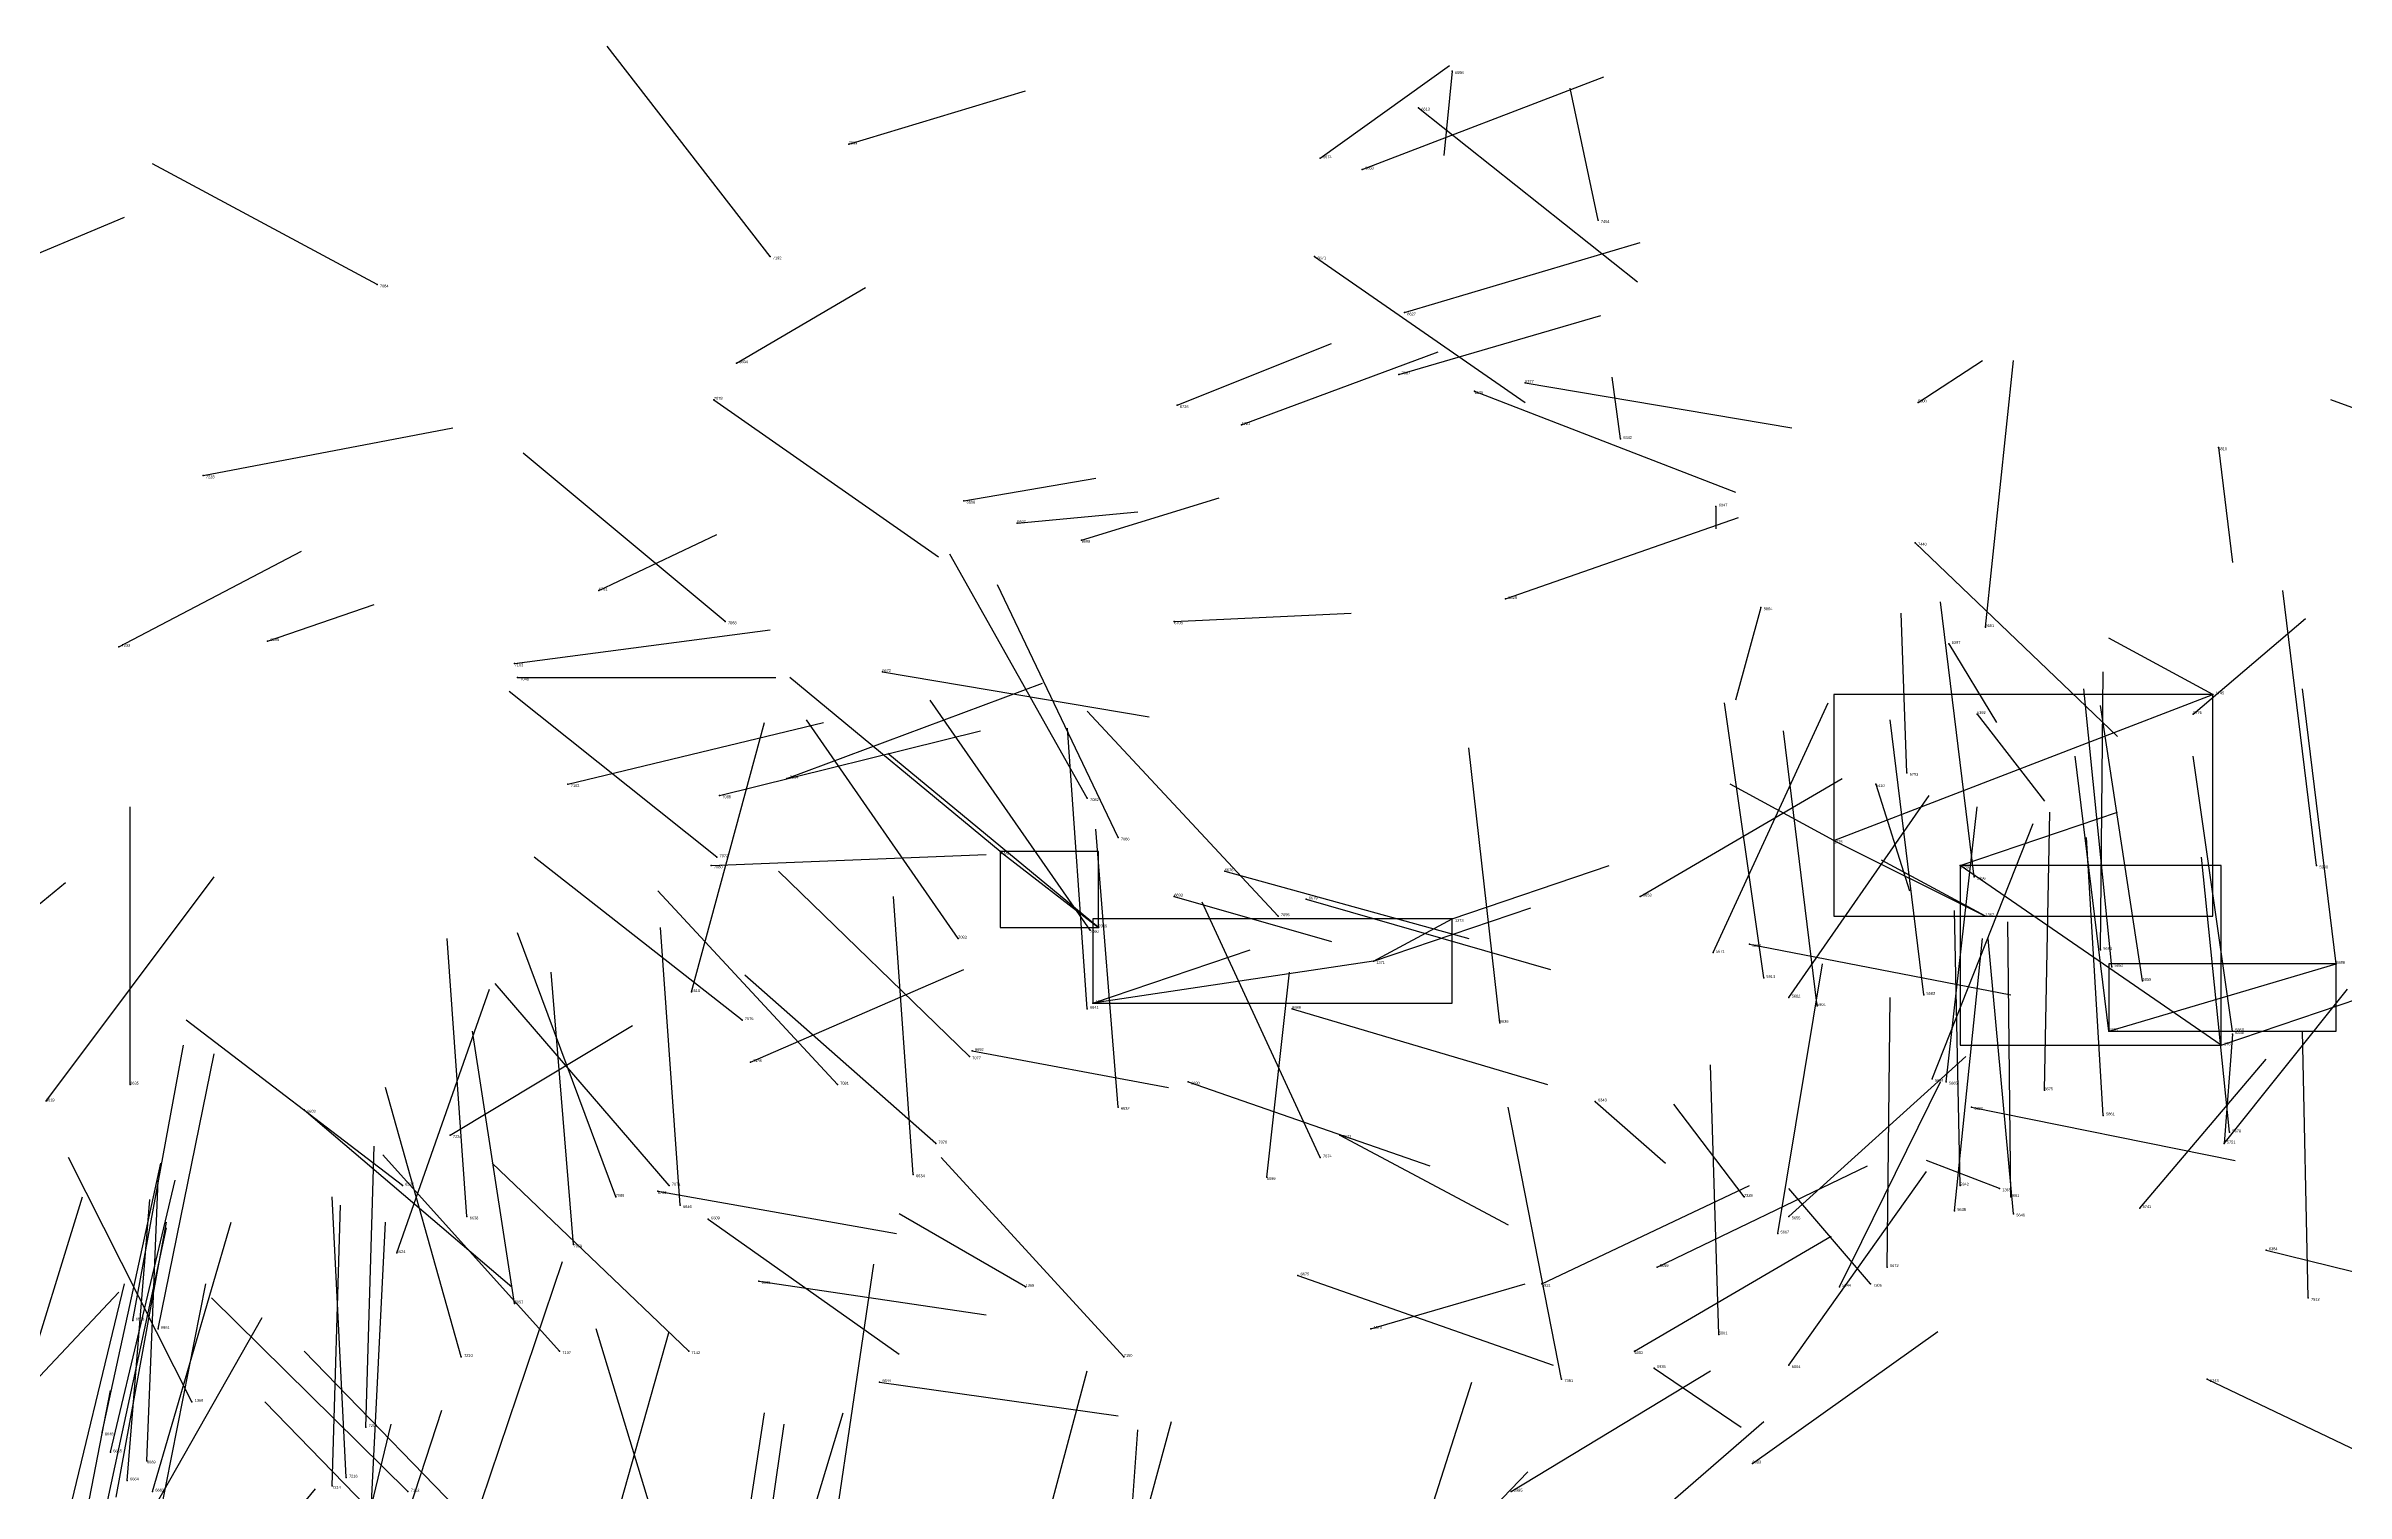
# Model space of a CAD drawing. Extents: x 59.1 to 70.8, y 600.3 to 605.1.
# Drawn here: x 64.454 to 65.273, y 603.936 to 604.452 of the extents above; entities that cross this region are included whole.
import ezdxf

# ---------------------------------------------------------------- set-up
doc = ezdxf.new("R2010")
doc.units = 0
for name, color, linetype in [('Clients', 3, 'CONTINUOUS'), ('Facilities', 3, 'CONTINUOUS'), ('Facilities_lines', 3, 'CONTINUOUS'), ('Min_max_boxes', 1, 'CONTINUOUS'), ('Normals', 1, 'CONTINUOUS'), ('Source_points', 5, 'CONTINUOUS'), ('Text', 3, 'CONTINUOUS')]:
    doc.layers.add(name, color=color, linetype=linetype)

msp = doc.modelspace()

# ---------------------------------------------------------------- linework, layer by layer
at = {"layer": 'Clients', "color": 5}
for p in [(65.226, 604.221, 448.03), (65.136, 604.16, 449.977), (64.955, 604.141, 450.039), (65.145, 604.142, 447.973), (64.829, 604.138, 459.716), (65.27, 604.125, 453.44), (64.827, 604.111, 450.103)]:
    msp.add_point(p, dxfattribs=at)
at = {"layer": 'Facilities', "color": 3}
for p in [(64.955, 604.443, 454.73), (64.943, 604.43, 455.981), (64.74, 604.417, 459.195), (64.908, 604.412, 456.953), (64.923, 604.408, 453.978), (65.007, 604.39, 460.545), (64.712, 604.377, 461.44), (64.906, 604.377, 456.049), (64.572, 604.367, 459.37), (64.938, 604.357, 453.999), (64.7, 604.339, 457.068), (64.936, 604.335, 459.454), (64.981, 604.332, 456.154), (64.692, 604.326, 459.388), (64.857, 604.324, 457.063), (64.963, 604.329, 456.062), (65.121, 604.325, 454.78), (64.88, 604.317, 457.033), (65.015, 604.312, 457.001), (65.228, 604.309, 454.587), (64.51, 604.299, 460.002), (64.781, 604.29, 457.058), (64.8, 604.282, 457.14), (65.049, 604.288, 457.194), (64.823, 604.276, 457.294), (65.12, 604.275, 461.57), (64.651, 604.258, 457.296), (64.974, 604.255, 453.984), (65.065, 604.252, 454.702), (64.533, 604.24, 457.141), (64.696, 604.247, 459.201), (64.856, 604.247, 457.014), (65.132, 604.239, 456.974), (65.145, 604.245, 453.966), (64.48, 604.238, 460.522), (64.621, 604.232, 459.919), (64.622, 604.227, 460.055), (64.752, 604.229, 456.443), (65.142, 604.214, 456.959), (65.219, 604.214, 454.764), (64.718, 604.191, 459.863), (65.117, 604.193, 454.762), (64.64, 604.189, 459.891), (64.694, 604.185, 459.876), (64.825, 604.184, 459.657), (65.106, 604.189, 457.022), (64.836, 604.17, 459.596), (65.091, 604.169, 448.004), (64.691, 604.16, 459.738), (64.693, 604.163, 459.155), (64.794, 604.165, 459.748), (64.874, 604.158, 456.943), (65.263, 604.16, 453.371), (64.856, 604.149, 457.19), (65.022, 604.149, 453.949), (65.141, 604.156, 453.453), (64.893, 604.142, 459.669), (64.903, 604.148, 456.908), (64.779, 604.134, 459.414), (64.826, 604.137, 459.659), (64.927, 604.126, 450.089), (65.048, 604.129, 453.803), (65.061, 604.132, 456.319), (65.186, 604.13, 453.684), (65.066, 604.12, 453.454), (65.19, 604.124, 453.612), (65.201, 604.119, 453.542), (64.684, 604.115, 455.21), (64.825, 604.109, 453.487), (64.898, 604.109, 456.881), (65.075, 604.113, 453.893), (65.085, 604.11, 453.41), (65.123, 604.114, 453.392), (64.702, 604.105, 459.27), (64.972, 604.104, 453.41), (65.189, 604.101, 453.412), (65.233, 604.101, 453.558), (65.233, 604.1, 457.064), (64.783, 604.092, 459.415), (64.784, 604.094, 457.218), (65.229, 604.096, 449.859), (64.705, 604.09, 460.455), (65.126, 604.084, 453.833), (64.484, 604.082, 453.525), (64.736, 604.082, 459.265), (64.861, 604.083, 456.905), (65.006, 604.076, 457.004), (65.131, 604.083, 453.763), (65.166, 604.08, 453.703), (64.546, 604.073, 454.933), (64.836, 604.074, 453.44), (65.14, 604.074, 456.364), (65.187, 604.071, 453.683), (64.598, 604.064, 460.535), (64.771, 604.061, 459.225), (64.915, 604.064, 457), (65.23, 604.061, 454.833), (65.232, 604.065, 453.621), (64.908, 604.056, 459.487), (64.581, 604.046, 454.962), (64.672, 604.044, 457.296), (64.676, 604.046, 459.278), (64.763, 604.05, 453.453), (64.889, 604.049, 454.999), (65.136, 604.046, 453.765), (65.15, 604.045, 447.911), (64.604, 604.035, 453.44), (64.657, 604.042, 459.043), (64.68, 604.039, 453.467), (65.059, 604.042, 462.447), (65.075, 604.035, 453.889), (65.134, 604.037, 453.812), (65.154, 604.042, 453.806), (65.155, 604.036, 453.658), (65.2, 604.038, 455.034), (64.69, 604.034, 454.465), (65.071, 604.029, 453.802), (64.579, 604.022, 455.223), (64.642, 604.025, 458.981), (65.245, 604.023, 456.304), (64.708, 604.012, 457.265), (64.803, 604.01, 447.92), (64.9, 604.014, 456.831), (64.987, 604.011, 454.044), (65.028, 604.017, 453.961), (65.093, 604.01, 453.914), (65.104, 604.011, 462.388), (65.11, 604.017, 453.822), (64.621, 604.004, 458.919), (65.26, 604.006, 459.359), (64.485, 603.998, 458.415), (64.494, 603.995, 458.341), (64.926, 603.995, 450.091), (64.602, 603.985, 458.857), (64.637, 603.987, 459.381), (64.683, 603.987, 459.449), (64.838, 603.985, 459.18), (65.02, 603.987, 453.982), (65.05, 603.993, 453.808), (64.994, 603.977, 459.491), (65.027, 603.981, 457.048), (65.075, 603.982, 453.881), (65.224, 603.977, 456.319), (64.506, 603.969, 447.921), (64.751, 603.976, 457.217), (64.474, 603.958, 457.927), (64.568, 603.96, 458.586), (64.477, 603.951, 458.149), (64.49, 603.948, 458.421), (65.062, 603.947, 453.982), (64.483, 603.941, 458.363), (64.492, 603.937, 458.293), (64.556, 603.939, 458.621), (64.561, 603.942, 458.677), (64.583, 603.937, 459.573), (64.976, 603.937, 454.131)]:
    msp.add_point(p, dxfattribs=at)
at = {"layer": 'Facilities_lines', "color": 3}
for p, q in [((65.091, 604.169, 448.004), (65.226, 604.221, 448.03)), ((65.091, 604.169, 448.004), (65.145, 604.142, 447.973)), ((64.794, 604.165, 459.748), (64.829, 604.138, 459.716)), ((65.229, 604.096, 449.859), (65.136, 604.16, 449.977)), ((64.927, 604.126, 450.089), (64.955, 604.141, 450.039)), ((64.927, 604.126, 450.089), (64.827, 604.111, 450.103)), ((65.189, 604.101, 453.412), (65.27, 604.125, 453.44))]:
    msp.add_line(p, q, dxfattribs=at)
at = {"layer": 'Min_max_boxes', "color": 1}
for p, q in [((65.226, 604.221, 447.973), (65.091, 604.221, 447.973)), ((65.091, 604.221, 447.973), (65.091, 604.142, 447.973)), ((65.226, 604.221, 448.03), (65.091, 604.221, 448.03)), ((65.091, 604.221, 448.03), (65.091, 604.142, 448.03)), ((65.091, 604.221, 447.973), (65.091, 604.221, 448.03)), ((65.226, 604.142, 447.973), (65.226, 604.221, 447.973)), ((65.226, 604.142, 448.03), (65.226, 604.221, 448.03)), ((65.226, 604.221, 447.973), (65.226, 604.221, 448.03)), ((64.829, 604.165, 459.716), (64.794, 604.165, 459.716)), ((64.794, 604.165, 459.716), (64.794, 604.138, 459.716)), ((64.829, 604.165, 459.748), (64.794, 604.165, 459.748)), ((64.794, 604.165, 459.748), (64.794, 604.138, 459.748)), ((64.794, 604.165, 459.716), (64.794, 604.165, 459.748)), ((64.829, 604.138, 459.716), (64.829, 604.165, 459.716)), ((64.829, 604.138, 459.748), (64.829, 604.165, 459.748)), ((64.829, 604.165, 459.716), (64.829, 604.165, 459.748)), ((65.229, 604.16, 449.859), (65.136, 604.16, 449.859)), ((65.136, 604.16, 449.859), (65.136, 604.096, 449.859)), ((65.229, 604.16, 449.977), (65.136, 604.16, 449.977)), ((65.136, 604.16, 449.977), (65.136, 604.096, 449.977)), ((65.136, 604.16, 449.859), (65.136, 604.16, 449.977)), ((65.229, 604.096, 449.859), (65.229, 604.16, 449.859)), ((65.229, 604.096, 449.977), (65.229, 604.16, 449.977)), ((65.229, 604.16, 449.859), (65.229, 604.16, 449.977)), ((64.955, 604.141, 450.039), (64.827, 604.141, 450.039)), ((64.827, 604.141, 450.039), (64.827, 604.111, 450.039)), ((64.955, 604.141, 450.103), (64.827, 604.141, 450.103)), ((64.827, 604.141, 450.103), (64.827, 604.111, 450.103)), ((64.827, 604.141, 450.039), (64.827, 604.141, 450.103)), ((64.955, 604.111, 450.039), (64.955, 604.141, 450.039)), ((64.955, 604.111, 450.103), (64.955, 604.141, 450.103)), ((64.955, 604.141, 450.039), (64.955, 604.141, 450.103)), ((65.091, 604.142, 447.973), (65.226, 604.142, 447.973)), ((65.091, 604.142, 448.03), (65.226, 604.142, 448.03)), ((65.091, 604.142, 447.973), (65.091, 604.142, 448.03)), ((65.226, 604.142, 447.973), (65.226, 604.142, 448.03)), ((64.794, 604.138, 459.716), (64.829, 604.138, 459.716)), ((64.794, 604.138, 459.748), (64.829, 604.138, 459.748)), ((64.794, 604.138, 459.716), (64.794, 604.138, 459.748)), ((64.829, 604.138, 459.716), (64.829, 604.138, 459.748)), ((65.27, 604.125, 453.412), (65.189, 604.125, 453.412)), ((65.189, 604.125, 453.412), (65.189, 604.101, 453.412)), ((65.27, 604.125, 453.44), (65.189, 604.125, 453.44)), ((65.189, 604.125, 453.44), (65.189, 604.101, 453.44)), ((65.189, 604.125, 453.412), (65.189, 604.125, 453.44)), ((65.27, 604.101, 453.412), (65.27, 604.125, 453.412)), ((65.27, 604.101, 453.44), (65.27, 604.125, 453.44)), ((65.27, 604.125, 453.412), (65.27, 604.125, 453.44)), ((64.827, 604.111, 450.039), (64.955, 604.111, 450.039)), ((64.827, 604.111, 450.103), (64.955, 604.111, 450.103)), ((64.827, 604.111, 450.039), (64.827, 604.111, 450.103)), ((64.955, 604.111, 450.039), (64.955, 604.111, 450.103)), ((65.189, 604.101, 453.412), (65.27, 604.101, 453.412)), ((65.189, 604.101, 453.44), (65.27, 604.101, 453.44)), ((65.189, 604.101, 453.412), (65.189, 604.101, 453.44)), ((65.27, 604.101, 453.412), (65.27, 604.101, 453.44)), ((65.136, 604.096, 449.859), (65.229, 604.096, 449.859)), ((65.136, 604.096, 449.977), (65.229, 604.096, 449.977)), ((65.136, 604.096, 449.859), (65.136, 604.096, 449.977)), ((65.229, 604.096, 449.859), (65.229, 604.096, 449.977))]:
    msp.add_line(p, q, dxfattribs=at)
at = {"layer": 'Normals', "color": 1}
for p, q in [((64.712, 604.377, 461.44), (64.654, 604.452, 461.473)), ((64.908, 604.412, 456.953), (64.954, 604.445, 457.035)), ((64.74, 604.417, 459.195), (64.803, 604.436, 459.12)), ((64.923, 604.408, 453.978), (65.009, 604.441, 454.017)), ((64.955, 604.443, 454.73), (64.952, 604.413, 454.825)), ((65.007, 604.39, 460.545), (64.997, 604.437, 460.633)), ((64.943, 604.43, 455.981), (65.021, 604.368, 455.97)), ((64.572, 604.367, 459.37), (64.492, 604.41, 459.412)), ((64.408, 604.36, 460.049), (64.482, 604.391, 460.108)), ((64.938, 604.357, 453.999), (65.022, 604.382, 454.047)), ((64.906, 604.377, 456.049), (64.981, 604.325, 456.007)), ((64.7, 604.339, 457.068), (64.746, 604.366, 457.153)), ((64.936, 604.335, 459.454), (65.008, 604.356, 459.388)), ((64.857, 604.324, 457.063), (64.912, 604.346, 457.144)), ((64.88, 604.317, 457.033), (64.95, 604.343, 457.1)), ((65.121, 604.325, 454.78), (65.144, 604.34, 454.876)), ((65.145, 604.245, 453.966), (65.155, 604.34, 453.997)), ((64.981, 604.332, 456.154), (65.076, 604.316, 456.182)), ((65.015, 604.312, 457.001), (65.012, 604.334, 457.098)), ((64.692, 604.326, 459.388), (64.772, 604.27, 459.366)), ((64.963, 604.329, 456.062), (65.056, 604.293, 456.053)), ((65.298, 604.315, 447.928), (65.268, 604.326, 448.023)), ((64.51, 604.299, 460.002), (64.599, 604.316, 460.045)), ((64.696, 604.247, 459.201), (64.624, 604.307, 459.235)), ((65.228, 604.309, 454.587), (65.233, 604.268, 454.678)), ((64.781, 604.29, 457.058), (64.828, 604.298, 457.146)), ((64.823, 604.276, 457.294), (64.872, 604.291, 457.38)), ((64.8, 604.282, 457.14), (64.843, 604.286, 457.23)), ((64.974, 604.255, 453.984), (65.057, 604.284, 454.032)), ((65.049, 604.288, 457.194), (65.049, 604.28, 457.294)), ((64.48, 604.238, 460.522), (64.545, 604.272, 460.59)), ((64.651, 604.258, 457.296), (64.693, 604.278, 457.384)), ((65.12, 604.275, 461.57), (65.192, 604.206, 461.582)), ((64.825, 604.184, 459.657), (64.776, 604.271, 459.661)), ((64.836, 604.17, 459.596), (64.793, 604.26, 459.605)), ((65.263, 604.16, 453.371), (65.251, 604.258, 453.386)), ((64.533, 604.24, 457.141), (64.571, 604.253, 457.233)), ((64.856, 604.247, 457.014), (64.919, 604.25, 457.092)), ((65.065, 604.252, 454.702), (65.056, 604.219, 454.796)), ((65.117, 604.193, 454.762), (65.115, 604.25, 454.844)), ((65.141, 604.156, 453.453), (65.129, 604.254, 453.468)), ((65.219, 604.214, 454.764), (65.259, 604.248, 454.849)), ((64.621, 604.232, 459.919), (64.712, 604.244, 459.959)), ((65.132, 604.239, 456.974), (65.149, 604.211, 457.068)), ((65.226, 604.221, 448.03), (65.189, 604.241, 448.121)), ((64.622, 604.227, 460.055), (64.714, 604.227, 460.094)), ((64.718, 604.191, 459.863), (64.809, 604.225, 459.886)), ((64.794, 604.165, 459.748), (64.719, 604.227, 459.725)), ((64.752, 604.229, 456.443), (64.847, 604.213, 456.471)), ((65.19, 604.124, 453.612), (65.18, 604.223, 453.624)), ((65.186, 604.13, 453.684), (65.187, 604.229, 453.695)), ((65.27, 604.125, 453.44), (65.258, 604.223, 453.456)), ((64.693, 604.163, 459.155), (64.619, 604.222, 459.187)), ((64.826, 604.137, 459.659), (64.769, 604.219, 459.658)), ((64.893, 604.142, 459.669), (64.825, 604.215, 459.662)), ((65.048, 604.129, 453.803), (65.089, 604.218, 453.822)), ((65.066, 604.12, 453.454), (65.052, 604.218, 453.466)), ((65.201, 604.119, 453.542), (65.186, 604.217, 453.554)), ((64.64, 604.189, 459.891), (64.731, 604.211, 459.927)), ((64.684, 604.115, 455.21), (64.71, 604.211, 455.218)), ((64.694, 604.185, 459.876), (64.787, 604.208, 459.904)), ((64.779, 604.134, 459.414), (64.725, 604.212, 459.445)), ((64.825, 604.109, 453.487), (64.818, 604.209, 453.494)), ((65.085, 604.11, 453.41), (65.073, 604.208, 453.425)), ((65.123, 604.114, 453.392), (65.111, 604.212, 453.408)), ((65.142, 604.214, 456.959), (65.166, 604.183, 457.051)), ((64.829, 604.138, 459.716), (64.754, 604.2, 459.693)), ((64.972, 604.104, 453.41), (64.961, 604.202, 453.425)), ((65.189, 604.101, 453.412), (65.177, 604.199, 453.428)), ((65.233, 604.101, 453.558), (65.219, 604.199, 453.57)), ((65.022, 604.149, 453.949), (65.094, 604.191, 454.004)), ((65.091, 604.169, 448.004), (65.054, 604.189, 448.095)), ((65.075, 604.113, 453.893), (65.125, 604.185, 453.941)), ((65.106, 604.189, 457.022), (65.118, 604.151, 457.114)), ((64.484, 604.082, 453.525), (64.484, 604.181, 453.514)), ((65.126, 604.084, 453.833), (65.162, 604.175, 453.855)), ((65.131, 604.083, 453.763), (65.142, 604.181, 453.781)), ((65.136, 604.16, 449.977), (65.192, 604.179, 450.058)), ((65.166, 604.08, 453.703), (65.168, 604.179, 453.715)), ((64.836, 604.074, 453.44), (64.828, 604.173, 453.453)), ((65.187, 604.071, 453.683), (65.181, 604.17, 453.698)), ((64.702, 604.105, 459.27), (64.628, 604.163, 459.305)), ((64.691, 604.16, 459.738), (64.789, 604.164, 459.756)), ((64.783, 604.092, 459.415), (64.715, 604.158, 459.446)), ((64.874, 604.158, 456.943), (64.961, 604.134, 456.987)), ((64.955, 604.141, 450.039), (65.011, 604.16, 450.12)), ((65.145, 604.142, 447.973), (65.108, 604.162, 448.064)), ((65.232, 604.065, 453.621), (65.222, 604.163, 453.637)), ((64.422, 604.122, 460.652), (64.461, 604.154, 460.739)), ((64.454, 604.076, 455.171), (64.514, 604.156, 455.178)), ((64.736, 604.082, 459.265), (64.672, 604.151, 459.298)), ((64.763, 604.05, 453.453), (64.756, 604.149, 453.465)), ((64.856, 604.149, 457.19), (64.912, 604.133, 457.271)), ((64.908, 604.056, 459.487), (64.866, 604.147, 459.494)), ((64.903, 604.148, 456.908), (64.99, 604.123, 456.95)), ((64.927, 604.126, 450.089), (64.983, 604.145, 450.17)), ((65.136, 604.046, 453.765), (65.134, 604.144, 453.783)), ((64.604, 604.035, 453.44), (64.597, 604.134, 453.451)), ((64.657, 604.042, 459.043), (64.622, 604.136, 459.042)), ((64.68, 604.039, 453.467), (64.673, 604.138, 453.479)), ((65.134, 604.037, 453.812), (65.144, 604.134, 453.832)), ((65.155, 604.036, 453.658), (65.146, 604.134, 453.674)), ((65.154, 604.042, 453.806), (65.153, 604.14, 453.828)), ((64.827, 604.111, 450.103), (64.883, 604.13, 450.184)), ((65.061, 604.132, 456.319), (65.154, 604.114, 456.352)), ((65.071, 604.029, 453.802), (65.087, 604.125, 453.826)), ((64.676, 604.046, 459.278), (64.614, 604.118, 459.31)), ((64.642, 604.025, 458.981), (64.634, 604.122, 458.957)), ((64.771, 604.061, 459.225), (64.703, 604.121, 459.266)), ((64.705, 604.09, 460.455), (64.781, 604.123, 460.511)), ((64.889, 604.049, 454.999), (64.897, 604.122, 455.067)), ((64.579, 604.022, 455.223), (64.612, 604.116, 455.228)), ((64.898, 604.109, 456.881), (64.989, 604.082, 456.914)), ((65.11, 604.017, 453.822), (65.111, 604.113, 453.851)), ((65.229, 604.096, 449.859), (65.285, 604.115, 449.94)), ((65.23, 604.061, 454.833), (65.274, 604.116, 454.904)), ((64.581, 604.046, 454.962), (64.504, 604.105, 454.986)), ((64.598, 604.064, 460.535), (64.663, 604.103, 460.6)), ((64.621, 604.004, 458.919), (64.606, 604.101, 458.9)), ((65.233, 604.1, 457.064), (65.23, 604.061, 457.156)), ((65.26, 604.006, 459.359), (65.258, 604.101, 459.391)), ((64.485, 603.998, 458.415), (64.503, 604.096, 458.41)), ((64.494, 603.995, 458.341), (64.514, 604.093, 458.338)), ((64.784, 604.094, 457.218), (64.854, 604.081, 457.289)), ((65.075, 604.035, 453.889), (65.138, 604.092, 453.942)), ((65.05, 603.993, 453.808), (65.047, 604.089, 453.835)), ((65.2, 604.038, 455.034), (65.245, 604.091, 455.106)), ((64.602, 603.985, 458.857), (64.575, 604.081, 458.85)), ((64.861, 604.083, 456.905), (64.947, 604.053, 456.945)), ((65.006, 604.076, 457.004), (65.031, 604.054, 457.098)), ((65.093, 604.01, 453.914), (65.129, 604.083, 453.972)), ((64.546, 604.073, 454.933), (64.62, 604.01, 454.911)), ((64.994, 603.977, 459.491), (64.975, 604.074, 459.506)), ((65.059, 604.042, 462.447), (65.034, 604.075, 462.538)), ((65.14, 604.074, 456.364), (65.234, 604.055, 456.337)), ((64.568, 603.96, 458.586), (64.571, 604.06, 458.581)), ((64.915, 604.064, 457), (64.975, 604.032, 457.073)), ((64.506, 603.969, 447.921), (64.462, 604.056, 447.942)), ((64.474, 603.958, 457.927), (64.495, 604.054, 457.906)), ((64.637, 603.987, 459.381), (64.574, 604.057, 459.414)), ((64.683, 603.987, 459.449), (64.613, 604.054, 459.473)), ((64.838, 603.985, 459.18), (64.773, 604.056, 459.208)), ((65.028, 604.017, 453.961), (65.103, 604.053, 454.017)), ((65.075, 603.982, 453.881), (65.124, 604.051, 453.934)), ((65.15, 604.045, 447.911), (65.124, 604.055, 448.007)), ((64.477, 603.951, 458.149), (64.5, 604.048, 458.139)), ((64.49, 603.948, 458.421), (64.494, 604.048, 458.42)), ((64.672, 604.044, 457.296), (64.757, 604.029, 457.346)), ((64.987, 604.011, 454.044), (65.061, 604.046, 454.101)), ((65.104, 604.011, 462.388), (65.075, 604.045, 462.478)), ((64.438, 603.948, 457.938), (64.467, 604.042, 457.919)), ((64.483, 603.941, 458.363), (64.491, 604.041, 458.361)), ((64.561, 603.942, 458.677), (64.556, 604.042, 458.678)), ((64.556, 603.939, 458.621), (64.559, 604.039, 458.616)), ((64.803, 604.01, 447.92), (64.758, 604.036, 448.005)), ((64.476, 603.934, 458.192), (64.497, 604.031, 458.182)), ((64.479, 603.935, 458.247), (64.497, 604.033, 458.24)), ((64.492, 603.937, 458.293), (64.52, 604.033, 458.29)), ((64.57, 603.933, 458.479), (64.575, 604.033, 458.474)), ((64.69, 604.034, 454.465), (64.758, 603.986, 454.52)), ((65.02, 603.987, 453.982), (65.09, 604.028, 454.04)), ((64.606, 603.924, 455.65), (64.638, 604.019, 455.656)), ((64.735, 603.923, 455.058), (64.749, 604.018, 455.085)), ((65.245, 604.023, 456.304), (65.342, 603.999, 456.297)), ((64.459, 603.916, 457.902), (64.482, 604.011, 457.881)), ((64.492, 603.915, 457.886), (64.511, 604.011, 457.864)), ((64.708, 604.012, 457.265), (64.789, 604, 457.322)), ((64.9, 604.014, 456.831), (64.991, 603.982, 456.858)), ((64.926, 603.995, 450.091), (64.981, 604.011, 450.173)), ((64.43, 603.955, 455.739), (64.48, 604.008, 455.808)), ((64.583, 603.937, 459.573), (64.513, 604.006, 459.593)), ((64.485, 603.918, 455.688), (64.531, 603.999, 455.724)), ((64.649, 603.898, 455.594), (64.676, 603.994, 455.592)), ((64.678, 603.903, 454.431), (64.65, 603.995, 454.402)), ((65.062, 603.947, 453.982), (65.128, 603.994, 454.041)), ((64.614, 603.917, 459.492), (64.546, 603.987, 459.515)), ((64.799, 603.883, 455.527), (64.825, 603.98, 455.528)), ((64.976, 603.937, 454.131), (65.047, 603.98, 454.187)), ((65.027, 603.981, 457.048), (65.058, 603.96, 457.141)), ((65.224, 603.977, 456.319), (65.314, 603.934, 456.313)), ((64.458, 603.875, 455.65), (64.477, 603.973, 455.658)), ((64.599, 603.9, 459.546), (64.532, 603.969, 459.573)), ((64.751, 603.976, 457.217), (64.836, 603.964, 457.269)), ((64.932, 603.882, 455.36), (64.962, 603.976, 455.378)), ((64.556, 603.874, 454.461), (64.577, 603.961, 454.505)), ((64.564, 603.871, 455.641), (64.595, 603.966, 455.647)), ((64.695, 603.867, 455.558), (64.71, 603.965, 455.542)), ((64.703, 603.864, 455.537), (64.717, 603.961, 455.517)), ((64.709, 603.869, 455.588), (64.738, 603.965, 455.592)), ((64.829, 603.866, 455.462), (64.855, 603.962, 455.469)), ((65.005, 603.909, 454.057), (65.066, 603.962, 454.115)), ((64.836, 603.86, 455.243), (64.843, 603.959, 455.233)), ((64.927, 603.887, 454.25), (64.982, 603.944, 454.311)), ((64.509, 603.888, 454.421), (64.55, 603.938, 454.497))]:
    msp.add_line(p, q, dxfattribs=at)
at = {"layer": 'Source_points', "color": 5}
for p in [(64.955, 604.443, 454.73), (64.943, 604.43, 455.981), (64.74, 604.417, 459.195), (64.908, 604.412, 456.953), (64.923, 604.408, 453.978), (65.007, 604.39, 460.545), (64.712, 604.377, 461.44), (64.906, 604.377, 456.049), (64.572, 604.367, 459.37), (64.938, 604.357, 453.999), (64.7, 604.339, 457.068), (64.936, 604.335, 459.454), (64.981, 604.332, 456.154), (64.692, 604.326, 459.388), (64.857, 604.324, 457.063), (64.963, 604.329, 456.062), (65.121, 604.325, 454.78), (64.88, 604.317, 457.033), (65.015, 604.312, 457.001), (65.228, 604.309, 454.587), (64.51, 604.299, 460.002), (64.781, 604.29, 457.058), (64.8, 604.282, 457.14), (65.049, 604.288, 457.194), (64.823, 604.276, 457.294), (65.12, 604.275, 461.57), (64.651, 604.258, 457.296), (64.974, 604.255, 453.984), (65.065, 604.252, 454.702), (64.533, 604.24, 457.141), (64.696, 604.247, 459.201), (64.856, 604.247, 457.014), (65.132, 604.239, 456.974), (65.145, 604.245, 453.966), (64.48, 604.238, 460.522), (64.621, 604.232, 459.919), (64.622, 604.227, 460.055), (64.752, 604.229, 456.443), (65.226, 604.221, 448.03), (65.142, 604.214, 456.959), (65.219, 604.214, 454.764), (64.718, 604.191, 459.863), (65.117, 604.193, 454.762), (64.64, 604.189, 459.891), (64.694, 604.185, 459.876), (64.825, 604.184, 459.657), (65.106, 604.189, 457.022), (64.836, 604.17, 459.596), (65.091, 604.169, 448.004), (64.691, 604.16, 459.738), (64.693, 604.163, 459.155), (64.794, 604.165, 459.748), (64.874, 604.158, 456.943), (65.136, 604.16, 449.977), (65.263, 604.16, 453.371), (64.856, 604.149, 457.19), (65.022, 604.149, 453.949), (65.141, 604.156, 453.453), (64.893, 604.142, 459.669), (64.903, 604.148, 456.908), (64.955, 604.141, 450.039), (65.145, 604.142, 447.973), (64.779, 604.134, 459.414), (64.826, 604.137, 459.659), (64.829, 604.138, 459.716), (64.927, 604.126, 450.089), (65.048, 604.129, 453.803), (65.061, 604.132, 456.319), (65.186, 604.13, 453.684), (65.27, 604.125, 453.44), (65.066, 604.12, 453.454), (65.19, 604.124, 453.612), (65.201, 604.119, 453.542), (64.684, 604.115, 455.21), (64.825, 604.109, 453.487), (64.827, 604.111, 450.103), (64.898, 604.109, 456.881), (65.075, 604.113, 453.893), (65.085, 604.11, 453.41), (65.123, 604.114, 453.392), (64.702, 604.105, 459.27), (64.972, 604.104, 453.41), (65.189, 604.101, 453.412), (65.233, 604.101, 453.558), (65.233, 604.1, 457.064), (64.783, 604.092, 459.415), (64.784, 604.094, 457.218), (65.229, 604.096, 449.859), (64.705, 604.09, 460.455), (65.126, 604.084, 453.833), (64.484, 604.082, 453.525), (64.736, 604.082, 459.265), (64.861, 604.083, 456.905), (65.006, 604.076, 457.004), (65.131, 604.083, 453.763), (65.166, 604.08, 453.703), (64.546, 604.073, 454.933), (64.836, 604.074, 453.44), (65.14, 604.074, 456.364), (65.187, 604.071, 453.683), (64.598, 604.064, 460.535), (64.771, 604.061, 459.225), (64.915, 604.064, 457), (65.23, 604.061, 454.833), (65.232, 604.065, 453.621), (64.908, 604.056, 459.487), (64.581, 604.046, 454.962), (64.672, 604.044, 457.296), (64.676, 604.046, 459.278), (64.763, 604.05, 453.453), (64.889, 604.049, 454.999), (65.136, 604.046, 453.765), (65.15, 604.045, 447.911), (64.604, 604.035, 453.44), (64.657, 604.042, 459.043), (64.68, 604.039, 453.467), (65.059, 604.042, 462.447), (65.075, 604.035, 453.889), (65.134, 604.037, 453.812), (65.154, 604.042, 453.806), (65.155, 604.036, 453.658), (65.2, 604.038, 455.034), (64.69, 604.034, 454.465), (65.071, 604.029, 453.802), (64.579, 604.022, 455.223), (64.642, 604.025, 458.981), (65.245, 604.023, 456.304), (64.708, 604.012, 457.265), (64.803, 604.01, 447.92), (64.9, 604.014, 456.831), (64.987, 604.011, 454.044), (65.028, 604.017, 453.961), (65.093, 604.01, 453.914), (65.104, 604.011, 462.388), (65.11, 604.017, 453.822), (64.621, 604.004, 458.919), (65.26, 604.006, 459.359), (64.485, 603.998, 458.415), (64.494, 603.995, 458.341), (64.926, 603.995, 450.091), (64.602, 603.985, 458.857), (64.637, 603.987, 459.381), (64.683, 603.987, 459.449), (64.838, 603.985, 459.18), (65.02, 603.987, 453.982), (65.05, 603.993, 453.808), (64.994, 603.977, 459.491), (65.027, 603.981, 457.048), (65.075, 603.982, 453.881), (65.224, 603.977, 456.319), (64.506, 603.969, 447.921), (64.751, 603.976, 457.217), (64.474, 603.958, 457.927), (64.568, 603.96, 458.586), (64.477, 603.951, 458.149), (64.49, 603.948, 458.421), (65.062, 603.947, 453.982), (64.483, 603.941, 458.363), (64.492, 603.937, 458.293), (64.556, 603.939, 458.621), (64.561, 603.942, 458.677), (64.583, 603.937, 459.573), (64.976, 603.937, 454.131)]:
    msp.add_point(p, dxfattribs=at)

# ---------------------------------------------------------------- texts
at = {"layer": 'Text', "color": 3}
for s, p in [('6598', (64.956, 604.442, 454.73)), ('6613', (64.944, 604.429, 455.981)), ('7069', (64.74, 604.417, 459.195)), ('6674', (64.909, 604.412, 456.953)), ('6650', (64.924, 604.408, 453.978)), ('7454', (65.008, 604.389, 460.545)), ('7192', (64.713, 604.376, 461.44)), ('6671', (64.907, 604.376, 456.049)), ('7084', (64.573, 604.366, 459.37)), ('6627', (64.939, 604.356, 453.999)), ('6694', (64.701, 604.339, 457.068)), ('7087', (64.937, 604.335, 459.454)), ('6377', (64.981, 604.332, 456.154)), ('7078', (64.692, 604.326, 459.388)), ('6726', (64.858, 604.323, 457.063)), ('6678', (64.963, 604.328, 456.062)), ('5800', (65.121, 604.325, 454.78)), ('6723', (64.88, 604.317, 457.033)), ('6342', (65.016, 604.312, 457.001)), ('5810', (65.228, 604.308, 454.587)), ('7228', (64.511, 604.298, 460.002)), ('6698', (64.782, 604.289, 457.058)), ('6347', (65.05, 604.288, 457.194)), ('6697', (64.8, 604.282, 457.14)), ('6699', (64.823, 604.275, 457.294)), ('7440', (65.121, 604.274, 461.57)), ('6701', (64.651, 604.258, 457.296)), ('6629', (64.975, 604.255, 453.984)), ('5804', (65.066, 604.251, 454.702)), ('7232', (64.481, 604.238, 460.522)), ('6695', (64.534, 604.24, 457.141)), ('7068', (64.697, 604.246, 459.201)), ('6705', (64.856, 604.246, 457.014)), ('6397', (65.133, 604.239, 456.974)), ('5651', (65.145, 604.245, 453.966)), ('7103', (64.621, 604.231, 459.919)), ('7048', (64.623, 604.226, 460.055)), ('6672', (64.752, 604.229, 456.443)), ('6392', (65.142, 604.214, 456.959)), ('5776', (65.219, 604.214, 454.764)), ('1745', (65.227, 604.221, 448.03)), ('7094', (64.719, 604.191, 459.863)), ('5793', (65.118, 604.192, 454.762)), ('7102', (64.641, 604.188, 459.891)), ('7088', (64.695, 604.184, 459.876)), ('7082', (64.826, 604.183, 459.657)), ('6410', (65.106, 604.188, 457.022)), ('7086', (64.837, 604.169, 459.596)), ('1775', (65.091, 604.168, 448.004)), ('7080', (64.692, 604.159, 459.738)), ('7072', (64.694, 604.163, 459.155)), ('7092', (64.794, 604.164, 459.748)), ('6676', (64.874, 604.158, 456.943)), ('1769', (65.136, 604.159, 449.977)), ('5900', (65.264, 604.159, 453.371)), ('6693', (64.856, 604.149, 457.19)), ('6679', (64.904, 604.148, 456.908)), ('5653', (65.023, 604.149, 453.949)), ('5896', (65.142, 604.155, 453.453)), ('7095', (64.894, 604.142, 459.669)), ('1373', (64.956, 604.14, 450.039)), ('1367', (65.145, 604.142, 447.973)), ('7083', (64.779, 604.134, 459.414)), ('7090', (64.826, 604.136, 459.659)), ('7085', (64.829, 604.138, 459.716)), ('1371', (64.928, 604.125, 450.089)), ('5671', (65.049, 604.129, 453.803)), ('6394', (65.062, 604.131, 456.319)), ('5664', (65.187, 604.13, 453.684)), ('5852', (65.191, 604.124, 453.612)), ('5888', (65.27, 604.125, 453.44)), ('5913', (65.067, 604.12, 453.454)), ('5855', (65.201, 604.119, 453.542)), ('6618', (64.684, 604.115, 455.21)), ('6641', (64.826, 604.109, 453.487)), ('1372', (64.828, 604.111, 450.103)), ('6686', (64.898, 604.109, 456.881)), ('5662', (65.076, 604.113, 453.893)), ('5904', (65.085, 604.11, 453.41)), ('5583', (65.124, 604.114, 453.392)), ('7076', (64.703, 604.105, 459.27)), ('6636', (64.972, 604.104, 453.41)), ('5876', (65.189, 604.101, 453.412)), ('5860', (65.234, 604.101, 453.558)), ('6338', (65.234, 604.1, 457.064)), ('7077', (64.784, 604.091, 459.415)), ('6692', (64.785, 604.094, 457.218)), ('1767', (65.23, 604.096, 449.859)), ('7246', (64.706, 604.09, 460.455)), ('5634', (65.127, 604.083, 453.833)), ('6619', (64.454, 604.076, 455.171)), ('6635', (64.484, 604.082, 453.525)), ('7081', (64.737, 604.082, 459.265)), ('6680', (64.862, 604.082, 456.905)), ('6343', (65.007, 604.076, 457.004)), ('5665', (65.132, 604.082, 453.763)), ('5675', (65.166, 604.08, 453.703)), ('6603', (64.547, 604.072, 454.933)), ('6632', (64.837, 604.073, 453.44)), ('6382', (65.141, 604.073, 456.364)), ('5861', (65.188, 604.071, 453.683)), ('7234', (64.599, 604.063, 460.535)), ('7070', (64.772, 604.061, 459.225)), ('6673', (64.916, 604.063, 457)), ('5751', (65.231, 604.061, 454.833)), ('5678', (65.233, 604.065, 453.621)), ('7074', (64.909, 604.056, 459.487)), ('6597', (64.582, 604.046, 454.962)), ('7089', (64.657, 604.042, 459.043)), ('6702', (64.672, 604.043, 457.296)), ('7071', (64.677, 604.046, 459.278)), ('6634', (64.764, 604.049, 453.453)), ('6599', (64.889, 604.048, 454.999)), ('7328', (65.059, 604.042, 462.447)), ('5842', (65.136, 604.046, 453.765)), ('1365', (65.151, 604.044, 447.911)), ('5661', (65.154, 604.042, 453.806)), ('6638', (64.605, 604.034, 453.44)), ('6646', (64.681, 604.038, 453.467)), ('6609', (64.691, 604.034, 454.465)), ('5655', (65.076, 604.034, 453.889)), ('5639', (65.135, 604.037, 453.812)), ('5646', (65.156, 604.035, 453.658)), ('5741', (65.201, 604.038, 455.034)), ('5667', (65.072, 604.029, 453.802)), ('6624', (64.579, 604.022, 455.223)), ('7059', (64.642, 604.024, 458.981)), ('5659', (65.029, 604.017, 453.961)), ('5672', (65.111, 604.017, 453.822)), ('6384', (65.246, 604.023, 456.304)), ('6696', (64.709, 604.011, 457.265)), ('1369', (64.803, 604.01, 447.92)), ('6675', (64.901, 604.014, 456.831)), ('5931', (64.987, 604.01, 454.044)), ('5644', (65.094, 604.01, 453.914)), ('7306', (65.105, 604.01, 462.388)), ('7057', (64.621, 604.004, 458.919)), ('7512', (65.261, 604.005, 459.359)), ('6668', (64.486, 603.998, 458.415)), ('6661', (64.495, 603.995, 458.341)), ('1370', (64.927, 603.995, 450.091)), ('6001', (65.05, 603.993, 453.808)), ('7210', (64.603, 603.985, 458.857)), ('7137', (64.638, 603.986, 459.381)), ('7142', (64.684, 603.986, 459.449)), ('7150', (64.838, 603.985, 459.18)), ('6002', (65.02, 603.986, 453.982)), ('6644', (64.752, 603.976, 457.217)), ('7381', (64.995, 603.976, 459.491)), ('5935', (65.028, 603.981, 457.048)), ('6004', (65.076, 603.981, 453.881)), ('5743', (65.225, 603.976, 456.319)), ('1368', (64.507, 603.969, 447.921)), ('7208', (64.569, 603.96, 458.586)), ('6648', (64.475, 603.957, 457.927)), ('6655', (64.478, 603.951, 458.149)), ('6669', (64.49, 603.947, 458.421)), ('6003', (65.062, 603.947, 453.982)), ('6664', (64.484, 603.941, 458.363)), ('6663', (64.493, 603.937, 458.293)), ('7214', (64.556, 603.938, 458.621)), ('7216', (64.562, 603.942, 458.677)), ('7112', (64.584, 603.937, 459.573)), ('5995', (64.977, 603.937, 454.131))]:
    msp.add_text(s, height=0.001, dxfattribs=at).set_placement(p)

doc.saveas('drawing.dxf')
